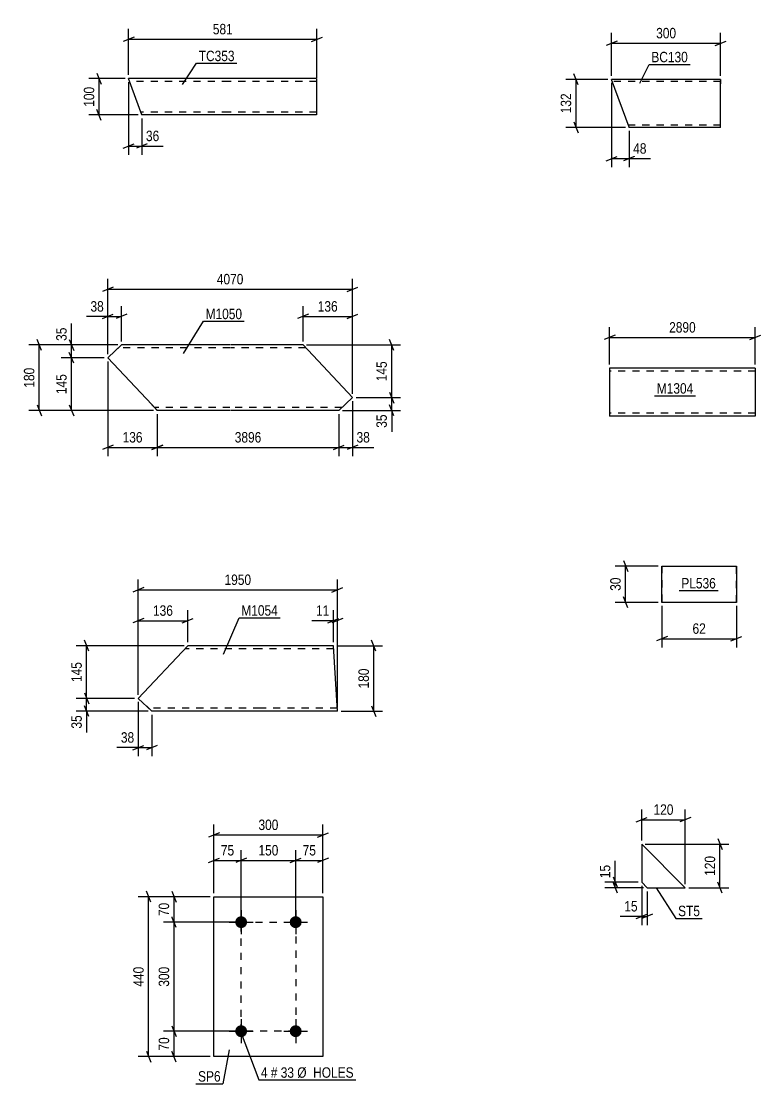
# Model space of a CAD drawing. Header units: millimetres. Extents: x 0 to 1189, y 0 to 841.
# Drawn here: x 810.9 to 1014.5, y 387.5 to 679.8 of the extents above; entities that cross this region are included whole.
import ezdxf

# ---------------------------------------------------------------- set-up
doc = ezdxf.new("R2010")
doc.units = ezdxf.units.MM
doc.linetypes.add('DXK_LINE_DOT2', pattern=[3.9198, 1.9599, -1.9599])
doc.styles.add('Arial Narrow', font='ARIALN.TTF', dxfattribs={"height": 0.2})

# ---------------------------------------------------------------- blocks, each defined once
blk = doc.blocks.new('Part-761548908-8399 - 8393')
at = {"color": 2, "linetype": 'Continuous'}
for p, q in [((868.14, 664.04), (840.51, 664.04)), ((844.14, 654.04), (840.51, 664.04)), ((892.24, 664.04), (868.24, 664.04)), ((892.24, 664.04), (892.24, 662.44)), ((892.24, 662.44), (892.24, 654.04)), ((868.14, 654.04), (844.14, 654.04)), ((892.24, 654.04), (868.24, 654.04))]:
    blk.add_line(p, q, dxfattribs=at)
at = {"color": 7, "linetype": 'DXK_LINE_DOT2'}
for p, q in [((892.24, 663.92), (892.24, 662.44)), ((868.14, 663.24), (840.8, 663.24)), ((892.24, 663.24), (868.24, 663.24)), ((868.14, 654.84), (843.85, 654.84)), ((892.24, 654.84), (868.24, 654.84)), ((843.97, 654.51), (844.14, 654.04))]:
    blk.add_line(p, q, dxfattribs=at)
blk = doc.blocks.new('Part-761548908-7529 - 7522')
at = {"color": 2, "linetype": 'Continuous'}
for p, q in [((1003.42, 663.84), (973.42, 663.84)), ((978.2, 650.73), (973.42, 663.84)), ((1003.42, 663.84), (1003.42, 663.75)), ((1003.42, 663.75), (1003.42, 662.64)), ((1003.42, 650.64), (1003.42, 662.64)), ((978.23, 650.64), (978.2, 650.73)), ((1003.42, 650.64), (978.23, 650.64))]:
    blk.add_line(p, q, dxfattribs=at)
at = {"color": 7, "linetype": 'DXK_LINE_DOT2'}
for p, q in [((1003.42, 663.24), (973.64, 663.24)), ((1003.42, 662.64), (1003.42, 663.49)), ((1003.42, 651.24), (978.01, 651.24)), ((978.1, 650.99), (978.23, 650.64))]:
    blk.add_line(p, q, dxfattribs=at)
blk = doc.blocks.new('Part-761548908-7145 - 7139')
at = {"color": 2, "linetype": 'Continuous'}
for p, q in [((838.54, 590.76), (836.84, 589.16)), ((868.39, 590.76), (838.54, 590.76)), ((888.49, 590.76), (868.49, 590.76)), ((888.49, 590.76), (902.1, 576.29)), ((836.84, 589.16), (834.78, 587.23)), ((846.88, 574.36), (834.78, 587.23)), ((898.34, 572.76), (902.1, 576.29)), ((848.39, 572.76), (846.88, 574.36)), ((868.39, 572.76), (848.39, 572.76)), ((898.34, 572.76), (868.49, 572.76))]:
    blk.add_line(p, q, dxfattribs=at)
at = {"color": 7, "linetype": 'DXK_LINE_DOT2'}
for p, q in [((838.54, 590.76), (837.49, 589.77)), ((868.39, 589.96), (837.69, 589.96)), ((889.24, 589.96), (868.49, 589.96)), ((848.27, 572.88), (846.88, 574.36)), ((868.39, 573.56), (847.64, 573.56)), ((899.19, 573.56), (868.49, 573.56))]:
    blk.add_line(p, q, dxfattribs=at)
blk = doc.blocks.new('Part-761548908-7389 - 7383')
at = {"color": 2, "linetype": 'Continuous'}
for p, q in [((843.15, 493.54), (856.75, 508)), ((876.75, 508), (856.75, 508)), ((896.85, 508), (876.85, 508)), ((897.96, 490), (896.85, 508)), ((846.9, 490), (843.15, 493.54)), ((876.75, 490), (846.9, 490)), ((897.96, 490), (876.85, 490))]:
    blk.add_line(p, q, dxfattribs=at)
at = {"color": 7, "linetype": 'DXK_LINE_DOT2'}
for p, q in [((876.75, 507.2), (856, 507.2)), ((896.9, 507.2), (876.85, 507.2)), ((846.9, 490), (845.2, 491.6)), ((876.75, 490.8), (846.05, 490.8)), ((897.91, 490.8), (876.85, 490.8)), ((897.91, 490.8), (897.91, 490.87))]:
    blk.add_line(p, q, dxfattribs=at)
blk = doc.blocks.new('Part-761548908-7505 - 7499')
at = {"color": 2, "linetype": 'Continuous'}
for p, q in [((992.86, 584.4), (972.86, 584.4)), ((972.86, 584.4), (972.86, 571.2)), ((1012.96, 584.4), (992.96, 584.4)), ((1012.96, 584.4), (1012.96, 582.8)), ((1012.96, 582.8), (1012.96, 571.2)), ((992.86, 571.2), (972.86, 571.2)), ((1012.96, 571.2), (992.96, 571.2))]:
    blk.add_line(p, q, dxfattribs=at)
at = {"color": 7, "linetype": 'DXK_LINE_DOT2'}
for p, q in [((992.86, 583.6), (972.86, 583.6)), ((972.86, 583.54), (972.86, 583.6)), ((972.86, 583.36), (972.86, 583.41)), ((1012.96, 583.6), (992.96, 583.6)), ((1012.96, 584.27), (1012.96, 582.8)), ((1012.96, 583.54), (1012.96, 583.6)), ((1012.96, 583.36), (1012.96, 583.41)), ((992.86, 572), (972.86, 572)), ((1012.96, 572), (992.96, 572))]:
    blk.add_line(p, q, dxfattribs=at)
blk = doc.blocks.new('Part-761548908-7862 - 7856')
at = {"color": 2, "linetype": 'Continuous'}
for p, q in [((863.97, 394.96), (863.97, 438.96)), ((863.97, 438.96), (893.97, 438.96)), ((893.97, 438.96), (893.97, 394.96)), ((893.97, 394.96), (863.97, 394.96))]:
    blk.add_line(p, q, dxfattribs=at)
blk = doc.blocks.new('Bolt-761548908-7895 - 7856')
at = {"linetype": 'Continuous'}
for points in [[(871.47, 433.61, -1), (871.47, 430.31, -1)], [(886.47, 433.61, -1), (886.47, 430.31, -1)], [(871.47, 403.61, -1), (871.47, 400.31, -1)], [(886.47, 403.61, -1), (886.47, 400.31, -1)]]:
    blk.add_hatch(color=1, dxfattribs=at).paths.add_polyline_path(points)
at = {"color": 1, "linetype": 'Continuous'}
for p, q in [((871.47, 435.26), (871.47, 428.66)), ((886.47, 435.26), (886.47, 428.66)), ((868.17, 431.96), (874.77, 431.96)), ((883.17, 431.96), (889.77, 431.96)), ((871.47, 405.26), (871.47, 398.66)), ((886.47, 405.26), (886.47, 398.66)), ((868.17, 401.96), (874.77, 401.96)), ((883.17, 401.96), (889.77, 401.96))]:
    blk.add_line(p, q, dxfattribs=at)
blk = doc.blocks.new('Part-761548908-8321 - 8317')
at = {"color": 2, "linetype": 'Continuous'}
for p, q in [((987.25, 519.95), (987.25, 529.95)), ((987.25, 529.95), (987.25, 529.95)), ((987.25, 529.95), (1007.76, 529.95)), ((1007.76, 529.95), (1007.76, 519.95)), ((987.25, 519.95), (987.25, 519.95)), ((1007.76, 519.95), (987.25, 519.95))]:
    blk.add_line(p, q, dxfattribs=at)
at = {"color": 7, "linetype": 'DXK_LINE_DOT2'}
for p, q in [((987.25, 529.95), (987.25, 519.95)), ((987.25, 529.95), (987.25, 529.95)), ((1007.76, 519.95), (1007.76, 529.95)), ((987.25, 519.95), (987.25, 519.95))]:
    blk.add_line(p, q, dxfattribs=at)
blk = doc.blocks.new('Part-761548908-25386 - 25385')
at = {"color": 2, "linetype": 'Continuous'}
for p, q in [((981.69, 453.44), (981.69, 442.94)), ((981.69, 453.44), (993.69, 441.44)), ((981.69, 442.94), (983.19, 441.44)), ((983.19, 441.44), (993.69, 441.44))]:
    blk.add_line(p, q, dxfattribs=at)
blk = doc.blocks.new('Rectangle-761548908-7980 - 7856')
at = {"color": 1, "linetype": 'DXK_LINE_DOT2'}
blk.add_lwpolyline([(871.47, 431.96), (886.47, 431.96), (886.47, 401.96), (871.47, 401.96), (871.47, 431.96)], close=True, dxfattribs=at)
blk = doc.blocks.new('StraightDimension-761548908-8403 - 8393')
at = {"color": 7, "linetype": 'Continuous'}
for p, q in [((840.51, 663.04), (840.51, 643.1)), ((844.14, 653.04), (844.14, 643.1)), ((839.01, 644.9), (842.01, 646.1)), ((845.64, 646.1), (842.64, 644.9)), ((840.51, 645.5), (844.14, 645.5))]:
    blk.add_line(p, q, dxfattribs=at)
at = {"color": 0}
blk.add_wipeout([(849.53, 646.25), (849.53, 650.45), (844.67, 650.45), (844.67, 646.25)], dxfattribs=at)
at = {"color": 7, "linetype": 'Continuous'}
blk.add_line((844.14, 645.5), (850.05, 645.5), dxfattribs=at)
blk.add_line((844.14, 645.5), (850.05, 645.5), dxfattribs=at)
at = {"color": 3, "style": 'Arial Narrow'}
blk.add_text('36', height=2.863, dxfattribs=at).set_placement((845.27, 646.85))
blk = doc.blocks.new('StraightDimension-761548908-8421 - 8393')
at = {"color": 7, "linetype": 'Continuous'}
for p, q in [((839.51, 664.04), (829.53, 664.04)), ((831.78, 665.54), (832.98, 662.54)), ((832.38, 654.04), (832.38, 664.04)), ((832.98, 652.54), (831.78, 655.54)), ((843.14, 654.04), (829.53, 654.04))]:
    blk.add_line(p, q, dxfattribs=at)
at = {"color": 0}
blk.add_wipeout([(831.63, 662.38), (827.43, 662.38), (827.43, 655.7), (831.63, 655.7)], dxfattribs=at)
at = {"color": 3, "style": 'Arial Narrow'}
blk.add_text('100', height=2.863, rotation=90.0002, dxfattribs=at).set_placement((831.03, 656.3))
blk = doc.blocks.new('StraightDimension-761548908-8446 - 8393')
at = {"color": 7, "linetype": 'Continuous'}
for p, q in [((842.01, 675.48), (839.01, 674.28)), ((840.51, 665.04), (840.51, 677.73)), ((890.82, 674.28), (893.82, 675.48)), ((892.32, 664.24), (892.32, 677.73)), ((840.51, 674.88), (892.32, 674.88))]:
    blk.add_line(p, q, dxfattribs=at)
at = {"color": 0}
blk.add_wipeout([(869.76, 675.63), (869.76, 679.83), (863.07, 679.83), (863.07, 675.63)], dxfattribs=at)
at = {"color": 3, "style": 'Arial Narrow'}
blk.add_text('581', height=2.863, dxfattribs=at).set_placement((863.67, 676.23))
blk = doc.blocks.new('StraightDimension-761548908-7542 - 7522')
at = {"color": 7, "linetype": 'Continuous'}
for p, q in [((973.42, 662.84), (973.42, 639.64)), ((978.23, 649.64), (978.23, 639.64)), ((971.92, 641.44), (974.92, 642.64)), ((973.42, 642.04), (978.23, 642.04)), ((979.73, 642.64), (976.73, 641.44))]:
    blk.add_line(p, q, dxfattribs=at)
at = {"color": 0}
blk.add_wipeout([(983.61, 642.79), (983.61, 646.99), (978.75, 646.99), (978.75, 642.79)], dxfattribs=at)
at = {"color": 7, "linetype": 'Continuous'}
blk.add_line((978.23, 642.04), (984.13, 642.04), dxfattribs=at)
blk.add_line((978.23, 642.04), (984.13, 642.04), dxfattribs=at)
at = {"color": 3, "style": 'Arial Narrow'}
blk.add_text('48', height=2.863, dxfattribs=at).set_placement((979.35, 643.39))
blk = doc.blocks.new('StraightDimension-761548908-7531 - 7522')
at = {"color": 7, "linetype": 'Continuous'}
for p, q in [((973.42, 664.84), (973.42, 676.63)), ((1003.42, 664.84), (1003.42, 676.63)), ((974.92, 674.38), (971.92, 673.18)), ((973.42, 673.78), (1003.42, 673.78)), ((1001.92, 673.18), (1004.92, 674.38))]:
    blk.add_line(p, q, dxfattribs=at)
at = {"color": 0}
blk.add_wipeout([(991.77, 674.53), (991.77, 678.73), (985.08, 678.73), (985.08, 674.53)], dxfattribs=at)
at = {"color": 3, "style": 'Arial Narrow'}
blk.add_text('300', height=2.863, dxfattribs=at).set_placement((985.68, 675.13))
blk = doc.blocks.new('StraightDimension-761548908-7560 - 7522')
at = {"color": 7, "linetype": 'Continuous'}
for p, q in [((972.42, 663.84), (960.78, 663.84)), ((964.23, 662.34), (963.03, 665.34)), ((963.63, 650.64), (963.63, 663.84)), ((963.03, 652.14), (964.23, 649.14)), ((977.23, 650.64), (960.78, 650.64))]:
    blk.add_line(p, q, dxfattribs=at)
at = {"color": 0}
blk.add_wipeout([(962.88, 660.58), (958.68, 660.58), (958.68, 653.9), (962.88, 653.9)], dxfattribs=at)
at = {"color": 3, "style": 'Arial Narrow'}
blk.add_text('132', height=2.863, rotation=90.0002, dxfattribs=at).set_placement((962.28, 654.5))
blk = doc.blocks.new('StraightDimension-761548908-7204 - 7139')
at = {"color": 7, "linetype": 'Continuous'}
for p, q in [((837.54, 590.76), (821.93, 590.76)), ((824.18, 592.26), (825.38, 589.26)), ((824.78, 587.23), (824.78, 590.76)), ((825.38, 585.73), (824.18, 588.73)), ((833.78, 587.23), (821.93, 587.23))]:
    blk.add_line(p, q, dxfattribs=at)
at = {"color": 0}
blk.add_wipeout([(824.03, 596.14), (819.83, 596.14), (819.83, 591.29), (824.03, 591.29)], dxfattribs=at)
at = {"color": 7, "linetype": 'Continuous'}
blk.add_line((824.78, 590.76), (824.78, 596.67), dxfattribs=at)
blk.add_line((824.78, 590.76), (824.78, 596.67), dxfattribs=at)
at = {"color": 3, "style": 'Arial Narrow'}
blk.add_text('35', height=2.863, rotation=90.0002, dxfattribs=at).set_placement((823.43, 591.89))
blk = doc.blocks.new('StraightDimension-761548908-25959 - 7139')
at = {"color": 7, "linetype": 'Continuous'}
for p, q in [((834.78, 586.23), (834.78, 560.18)), ((848.39, 571.76), (848.39, 560.18)), ((836.28, 563.18), (833.28, 561.98)), ((834.78, 562.58), (848.39, 562.58)), ((846.89, 561.98), (849.89, 563.18))]:
    blk.add_line(p, q, dxfattribs=at)
at = {"color": 0}
blk.add_wipeout([(844.93, 563.33), (844.93, 567.53), (838.24, 567.53), (838.24, 563.33)], dxfattribs=at)
at = {"color": 3, "style": 'Arial Narrow'}
blk.add_text('136', height=2.863, dxfattribs=at).set_placement((838.84, 563.93))
blk = doc.blocks.new('StraightDimension-761548908-7360 - 7139')
at = {"color": 7, "linetype": 'Continuous'}
for p, q in [((837.54, 590.76), (813.05, 590.76)), ((816.5, 589.26), (815.3, 592.26)), ((815.9, 572.76), (815.9, 590.76)), ((815.3, 574.26), (816.5, 571.26)), ((847.39, 572.76), (813.05, 572.76))]:
    blk.add_line(p, q, dxfattribs=at)
at = {"color": 0}
blk.add_wipeout([(815.15, 585.1), (810.95, 585.1), (810.95, 578.42), (815.15, 578.42)], dxfattribs=at)
at = {"color": 3, "style": 'Arial Narrow'}
blk.add_text('180', height=2.863, rotation=90.0002, dxfattribs=at).set_placement((814.55, 579.02))
blk = doc.blocks.new('StraightDimension-761548908-26031 - 7139')
at = {"color": 7, "linetype": 'Continuous'}
for p, q in [((889.49, 590.76), (915.3, 590.76)), ((913.5, 589.26), (912.3, 592.26)), ((912.9, 576.29), (912.9, 590.76)), ((903.1, 576.29), (915.3, 576.29)), ((912.3, 577.79), (913.5, 574.79))]:
    blk.add_line(p, q, dxfattribs=at)
at = {"color": 0}
blk.add_wipeout([(912.15, 586.87), (907.95, 586.87), (907.95, 580.18), (912.15, 580.18)], dxfattribs=at)
at = {"color": 3, "style": 'Arial Narrow'}
blk.add_text('145', height=2.863, rotation=90.0002, dxfattribs=at).set_placement((911.55, 580.78))
blk = doc.blocks.new('StraightDimension-761548908-7249 - 7139')
at = {"color": 7, "linetype": 'Continuous'}
for p, q in [((834.78, 588.23), (834.78, 601.45)), ((838.54, 591.76), (838.54, 601.45)), ((833.28, 598), (836.28, 599.2)), ((834.78, 598.6), (838.54, 598.6)), ((840.04, 599.2), (837.04, 598))]:
    blk.add_line(p, q, dxfattribs=at)
at = {"color": 0}
blk.add_wipeout([(834.26, 599.35), (834.26, 603.55), (829.4, 603.55), (829.4, 599.35)], dxfattribs=at)
at = {"color": 7, "linetype": 'Continuous'}
blk.add_line((834.78, 598.6), (828.88, 598.6), dxfattribs=at)
blk.add_line((834.78, 598.6), (828.88, 598.6), dxfattribs=at)
at = {"color": 3, "style": 'Arial Narrow'}
blk.add_text('38', height=2.863, dxfattribs=at).set_placement((830, 599.95))
blk = doc.blocks.new('StraightDimension-761548908-7148 - 7139')
at = {"color": 7, "linetype": 'Continuous'}
for p, q in [((834.78, 588.23), (834.78, 608.94)), ((902.1, 577.29), (902.1, 608.94)), ((836.28, 606.69), (833.28, 605.49)), ((834.78, 606.09), (902.1, 606.09)), ((900.6, 605.49), (903.6, 606.69))]:
    blk.add_line(p, q, dxfattribs=at)
at = {"color": 0}
blk.add_wipeout([(872.7, 606.84), (872.7, 611.04), (864.18, 611.04), (864.18, 606.84)], dxfattribs=at)
at = {"color": 3, "style": 'Arial Narrow'}
blk.add_text('4070', height=2.863, dxfattribs=at).set_placement((864.78, 607.44))
blk = doc.blocks.new('StraightDimension-761548908-7226 - 7139')
at = {"color": 7, "linetype": 'Continuous'}
for p, q in [((825.38, 585.73), (824.18, 588.73)), ((833.78, 587.23), (821.93, 587.23)), ((824.78, 572.76), (824.78, 587.23)), ((824.18, 574.26), (825.38, 571.26)), ((847.39, 572.76), (821.93, 572.76))]:
    blk.add_line(p, q, dxfattribs=at)
at = {"color": 0}
blk.add_wipeout([(824.03, 583.34), (819.83, 583.34), (819.83, 576.65), (824.03, 576.65)], dxfattribs=at)
at = {"color": 3, "style": 'Arial Narrow'}
blk.add_text('145', height=2.863, rotation=90.0002, dxfattribs=at).set_placement((823.43, 577.25))
blk = doc.blocks.new('StraightDimension-761548908-7263 - 7139')
at = {"color": 7, "linetype": 'Continuous'}
for p, q in [((888.49, 591.76), (888.49, 601.45)), ((902.1, 577.29), (902.1, 601.45)), ((889.99, 599.2), (886.99, 598)), ((888.49, 598.6), (902.1, 598.6)), ((900.6, 598), (903.6, 599.2))]:
    blk.add_line(p, q, dxfattribs=at)
at = {"color": 0}
blk.add_wipeout([(898.64, 599.35), (898.64, 603.55), (891.95, 603.55), (891.95, 599.35)], dxfattribs=at)
at = {"color": 3, "style": 'Arial Narrow'}
blk.add_text('136', height=2.863, dxfattribs=at).set_placement((892.55, 599.95))
blk = doc.blocks.new('StraightDimension-761548908-25957 - 7139')
at = {"color": 7, "linetype": 'Continuous'}
for p, q in [((902.1, 575.29), (902.1, 560.18)), ((898.34, 571.76), (898.34, 560.18)), ((896.84, 561.98), (899.84, 563.18)), ((898.34, 562.58), (902.1, 562.58)), ((903.6, 563.18), (900.6, 561.98))]:
    blk.add_line(p, q, dxfattribs=at)
at = {"color": 0}
blk.add_wipeout([(907.48, 563.33), (907.48, 567.53), (902.62, 567.53), (902.62, 563.33)], dxfattribs=at)
at = {"color": 7, "linetype": 'Continuous'}
blk.add_line((902.1, 562.58), (908, 562.58), dxfattribs=at)
blk.add_line((902.1, 562.58), (908, 562.58), dxfattribs=at)
at = {"color": 3, "style": 'Arial Narrow'}
blk.add_text('38', height=2.863, dxfattribs=at).set_placement((903.22, 563.93))
blk = doc.blocks.new('StraightDimension-761548908-25958 - 7139')
at = {"color": 7, "linetype": 'Continuous'}
for p, q in [((848.39, 571.76), (848.39, 560.18)), ((898.34, 571.76), (898.34, 560.18)), ((849.89, 563.18), (846.89, 561.98)), ((848.39, 562.58), (898.34, 562.58)), ((896.84, 561.98), (899.84, 563.18))]:
    blk.add_line(p, q, dxfattribs=at)
at = {"color": 0}
blk.add_wipeout([(877.62, 563.33), (877.62, 567.53), (869.11, 567.53), (869.11, 563.33)], dxfattribs=at)
at = {"color": 3, "style": 'Arial Narrow'}
blk.add_text('3896', height=2.863, dxfattribs=at).set_placement((869.71, 563.93))
blk = doc.blocks.new('StraightDimension-761548908-26032 - 7139')
at = {"color": 7, "linetype": 'Continuous'}
for p, q in [((903.1, 576.29), (915.3, 576.29)), ((912.3, 577.79), (913.5, 574.79)), ((912.9, 572.76), (912.9, 576.29)), ((913.5, 571.26), (912.3, 574.26)), ((899.34, 572.76), (915.3, 572.76))]:
    blk.add_line(p, q, dxfattribs=at)
at = {"color": 0}
blk.add_wipeout([(912.15, 572.24), (907.95, 572.24), (907.95, 567.38), (912.15, 567.38)], dxfattribs=at)
at = {"color": 7, "linetype": 'Continuous'}
blk.add_line((912.9, 572.76), (912.9, 566.85), dxfattribs=at)
blk.add_line((912.9, 572.76), (912.9, 566.85), dxfattribs=at)
at = {"color": 3, "style": 'Arial Narrow'}
blk.add_text('35', height=2.863, rotation=90.0002, dxfattribs=at).set_placement((911.55, 567.98))
blk = doc.blocks.new('StraightDimension-761548908-7485 - 7383')
at = {"color": 7, "linetype": 'Continuous'}
for p, q in [((843.15, 494.54), (843.15, 526.24)), ((897.96, 491), (897.96, 526.24)), ((844.65, 523.99), (841.65, 522.79)), ((843.15, 523.39), (897.96, 523.39)), ((896.46, 522.79), (899.46, 523.99))]:
    blk.add_line(p, q, dxfattribs=at)
at = {"color": 0}
blk.add_wipeout([(874.81, 524.14), (874.81, 528.34), (866.3, 528.34), (866.3, 524.14)], dxfattribs=at)
at = {"color": 3, "style": 'Arial Narrow'}
blk.add_text('1950', height=2.863, dxfattribs=at).set_placement((866.9, 524.74))
blk = doc.blocks.new('StraightDimension-761548908-7406 - 7383')
at = {"color": 7, "linetype": 'Continuous'}
for p, q in [((843.15, 494.54), (843.15, 517.76)), ((856.75, 509), (856.75, 517.76)), ((844.65, 515.51), (841.65, 514.31)), ((843.15, 514.91), (856.75, 514.91)), ((855.25, 514.31), (858.25, 515.51))]:
    blk.add_line(p, q, dxfattribs=at)
at = {"color": 0}
blk.add_wipeout([(853.29, 515.66), (853.29, 519.86), (846.61, 519.86), (846.61, 515.66)], dxfattribs=at)
at = {"color": 3, "style": 'Arial Narrow'}
blk.add_text('136', height=2.863, dxfattribs=at).set_placement((847.21, 516.26))
blk = doc.blocks.new('StraightDimension-761548908-7392 - 7383')
at = {"color": 7, "linetype": 'Continuous'}
for p, q in [((896.85, 509), (896.85, 517.76)), ((897.96, 491), (897.96, 517.76)), ((895.35, 514.31), (898.35, 515.51)), ((899.46, 515.51), (896.46, 514.31)), ((896.85, 514.91), (897.96, 514.91))]:
    blk.add_line(p, q, dxfattribs=at)
at = {"color": 0}
blk.add_wipeout([(896.33, 515.66), (896.33, 519.86), (891.47, 519.86), (891.47, 515.66)], dxfattribs=at)
at = {"color": 7, "linetype": 'Continuous'}
blk.add_line((896.85, 514.91), (890.95, 514.91), dxfattribs=at)
blk.add_line((896.85, 514.91), (890.95, 514.91), dxfattribs=at)
at = {"color": 3, "style": 'Arial Narrow'}
blk.add_text('11', height=2.863, dxfattribs=at).set_placement((892.07, 516.26))
blk = doc.blocks.new('StraightDimension-761548908-7471 - 7383')
at = {"color": 7, "linetype": 'Continuous'}
for p, q in [((908.56, 506.5), (907.36, 509.5)), ((897.85, 508), (910.36, 508)), ((907.96, 490), (907.96, 508)), ((907.36, 491.5), (908.56, 488.5)), ((898.96, 490), (910.36, 490))]:
    blk.add_line(p, q, dxfattribs=at)
at = {"color": 0}
blk.add_wipeout([(907.21, 502.35), (903.01, 502.35), (903.01, 495.66), (907.21, 495.66)], dxfattribs=at)
at = {"color": 3, "style": 'Arial Narrow'}
blk.add_text('180', height=2.863, rotation=90.0002, dxfattribs=at).set_placement((906.61, 496.26))
blk = doc.blocks.new('StraightDimension-761548908-7424 - 7383')
at = {"color": 7, "linetype": 'Continuous'}
for p, q in [((843.15, 492.54), (843.15, 477.6)), ((846.9, 489), (846.9, 477.6)), ((841.65, 479.4), (844.65, 480.6)), ((843.15, 480), (846.9, 480)), ((848.4, 480.6), (845.4, 479.4))]:
    blk.add_line(p, q, dxfattribs=at)
at = {"color": 0}
blk.add_wipeout([(842.62, 480.75), (842.62, 484.95), (837.77, 484.95), (837.77, 480.75)], dxfattribs=at)
at = {"color": 7, "linetype": 'Continuous'}
blk.add_line((843.15, 480), (837.24, 480), dxfattribs=at)
blk.add_line((843.15, 480), (837.24, 480), dxfattribs=at)
at = {"color": 3, "style": 'Arial Narrow'}
blk.add_text('38', height=2.863, dxfattribs=at).set_placement((838.37, 481.35))
blk = doc.blocks.new('StraightDimension-761548908-26165 - 7383')
at = {"color": 7, "linetype": 'Continuous'}
for p, q in [((829.55, 506.5), (828.35, 509.5)), ((855.75, 508), (826.1, 508)), ((828.95, 493.54), (828.95, 508)), ((828.35, 495.04), (829.55, 492.04)), ((842.15, 493.54), (826.1, 493.54))]:
    blk.add_line(p, q, dxfattribs=at)
at = {"color": 0}
blk.add_wipeout([(828.2, 504.11), (824, 504.11), (824, 497.43), (828.2, 497.43)], dxfattribs=at)
at = {"color": 3, "style": 'Arial Narrow'}
blk.add_text('145', height=2.863, rotation=90.0002, dxfattribs=at).set_placement((827.6, 498.03))
blk = doc.blocks.new('StraightDimension-761548908-26166 - 7383')
at = {"color": 7, "linetype": 'Continuous'}
for p, q in [((828.35, 495.04), (829.55, 492.04)), ((842.15, 493.54), (826.1, 493.54)), ((829.55, 488.5), (828.35, 491.5)), ((828.95, 490), (828.95, 493.54)), ((845.9, 490), (826.1, 490))]:
    blk.add_line(p, q, dxfattribs=at)
at = {"color": 0}
blk.add_wipeout([(828.2, 489.48), (824, 489.48), (824, 484.62), (828.2, 484.62)], dxfattribs=at)
at = {"color": 7, "linetype": 'Continuous'}
blk.add_line((828.95, 490), (828.95, 484.1), dxfattribs=at)
blk.add_line((828.95, 490), (828.95, 484.1), dxfattribs=at)
at = {"color": 3, "style": 'Arial Narrow'}
blk.add_text('35', height=2.863, rotation=90.0002, dxfattribs=at).set_placement((827.6, 485.22))
blk = doc.blocks.new('StraightDimension-761548908-25912 - 7499')
at = {"color": 7, "linetype": 'Continuous'}
for p, q in [((974.36, 593.43), (971.36, 592.23)), ((972.86, 585.4), (972.86, 595.68)), ((1011.46, 592.23), (1014.46, 593.43)), ((1012.96, 585.4), (1012.96, 595.68)), ((972.86, 592.83), (1012.96, 592.83))]:
    blk.add_line(p, q, dxfattribs=at)
at = {"color": 0}
blk.add_wipeout([(997.16, 593.58), (997.16, 597.78), (988.65, 597.78), (988.65, 593.58)], dxfattribs=at)
at = {"color": 3, "style": 'Arial Narrow'}
blk.add_text('2890', height=2.863, dxfattribs=at).set_placement((989.25, 594.18))
blk = doc.blocks.new('StraightDimension-761548908-7918 - 7856')
at = {"color": 7, "linetype": 'Continuous'}
for p, q in [((871.47, 432.96), (871.47, 451.81)), ((886.47, 432.96), (886.47, 451.81)), ((872.97, 449.56), (869.97, 448.36)), ((871.47, 448.96), (886.47, 448.96)), ((884.97, 448.36), (887.97, 449.56))]:
    blk.add_line(p, q, dxfattribs=at)
at = {"color": 0}
blk.add_wipeout([(882.31, 449.71), (882.31, 453.91), (875.63, 453.91), (875.63, 449.71)], dxfattribs=at)
at = {"color": 3, "style": 'Arial Narrow'}
blk.add_text('150', height=2.863, dxfattribs=at).set_placement((876.23, 450.31))
blk = doc.blocks.new('StraightDimension-761548908-7897 - 7856')
at = {"color": 7, "linetype": 'Continuous'}
for p, q in [((865.47, 456.56), (862.47, 455.36)), ((863.97, 439.96), (863.97, 458.81)), ((892.47, 455.36), (895.47, 456.56)), ((893.97, 439.96), (893.97, 458.81)), ((863.97, 455.96), (893.97, 455.96))]:
    blk.add_line(p, q, dxfattribs=at)
at = {"color": 0}
blk.add_wipeout([(882.31, 456.71), (882.31, 460.91), (875.63, 460.91), (875.63, 456.71)], dxfattribs=at)
at = {"color": 3, "style": 'Arial Narrow'}
blk.add_text('300', height=2.863, dxfattribs=at).set_placement((876.23, 457.31))
blk = doc.blocks.new('StraightDimension-761548908-7908 - 7856')
at = {"color": 7, "linetype": 'Continuous'}
for p, q in [((863.97, 439.96), (863.97, 451.81)), ((871.47, 432.96), (871.47, 451.81)), ((862.47, 448.36), (865.47, 449.56)), ((863.97, 448.96), (871.47, 448.96)), ((872.97, 449.56), (869.97, 448.36))]:
    blk.add_line(p, q, dxfattribs=at)
at = {"color": 0}
blk.add_wipeout([(870.15, 449.71), (870.15, 453.91), (865.29, 453.91), (865.29, 449.71)], dxfattribs=at)
at = {"color": 3, "style": 'Arial Narrow'}
blk.add_text('75', height=2.863, dxfattribs=at).set_placement((865.89, 450.31))
blk = doc.blocks.new('StraightDimension-761548908-7928 - 7856')
at = {"color": 7, "linetype": 'Continuous'}
for p, q in [((886.47, 432.96), (886.47, 451.81)), ((893.97, 439.96), (893.97, 451.81)), ((884.97, 448.36), (887.97, 449.56)), ((886.47, 448.96), (893.97, 448.96)), ((895.47, 449.56), (892.47, 448.36))]:
    blk.add_line(p, q, dxfattribs=at)
at = {"color": 0}
blk.add_wipeout([(892.65, 449.71), (892.65, 453.91), (887.79, 453.91), (887.79, 449.71)], dxfattribs=at)
at = {"color": 3, "style": 'Arial Narrow'}
blk.add_text('75', height=2.863, dxfattribs=at).set_placement((888.39, 450.31))
blk = doc.blocks.new('StraightDimension-761548908-7939 - 7856')
at = {"color": 7, "linetype": 'Continuous'}
for p, q in [((862.97, 438.96), (843.14, 438.96)), ((846.59, 437.46), (845.39, 440.46)), ((845.99, 394.96), (845.99, 438.96)), ((862.97, 394.96), (843.14, 394.96)), ((845.39, 396.46), (846.59, 393.46))]:
    blk.add_line(p, q, dxfattribs=at)
at = {"color": 0}
blk.add_wipeout([(845.24, 420.3), (841.04, 420.3), (841.04, 413.61), (845.24, 413.61)], dxfattribs=at)
at = {"color": 3, "style": 'Arial Narrow'}
blk.add_text('440', height=2.863, rotation=90.0002, dxfattribs=at).set_placement((844.64, 414.21))
blk = doc.blocks.new('StraightDimension-761548908-7950 - 7856')
at = {"color": 7, "linetype": 'Continuous'}
for p, q in [((852.39, 403.46), (853.59, 400.46)), ((870.47, 401.96), (850.14, 401.96)), ((852.99, 394.96), (852.99, 401.96)), ((862.97, 394.96), (850.14, 394.96)), ((853.59, 393.46), (852.39, 396.46))]:
    blk.add_line(p, q, dxfattribs=at)
at = {"color": 0}
blk.add_wipeout([(852.24, 400.88), (848.04, 400.88), (848.04, 396.03), (852.24, 396.03)], dxfattribs=at)
at = {"color": 3, "style": 'Arial Narrow'}
blk.add_text('70', height=2.863, rotation=90.0002, dxfattribs=at).set_placement((851.64, 396.63))
blk = doc.blocks.new('StraightDimension-761548908-7960 - 7856')
at = {"color": 7, "linetype": 'Continuous'}
for p, q in [((853.59, 430.46), (852.39, 433.46)), ((870.47, 431.96), (850.14, 431.96)), ((852.99, 401.96), (852.99, 431.96)), ((852.39, 403.46), (853.59, 400.46)), ((870.47, 401.96), (850.14, 401.96))]:
    blk.add_line(p, q, dxfattribs=at)
at = {"color": 0}
blk.add_wipeout([(852.24, 420.3), (848.04, 420.3), (848.04, 413.61), (852.24, 413.61)], dxfattribs=at)
at = {"color": 3, "style": 'Arial Narrow'}
blk.add_text('300', height=2.863, rotation=90.0002, dxfattribs=at).set_placement((851.64, 414.21))
blk = doc.blocks.new('StraightDimension-761548908-7970 - 7856')
at = {"color": 7, "linetype": 'Continuous'}
for p, q in [((862.97, 438.96), (850.14, 438.96)), ((852.39, 440.46), (853.59, 437.46)), ((852.99, 431.96), (852.99, 438.96)), ((853.59, 430.46), (852.39, 433.46)), ((870.47, 431.96), (850.14, 431.96))]:
    blk.add_line(p, q, dxfattribs=at)
at = {"color": 0}
blk.add_wipeout([(852.24, 437.88), (848.04, 437.88), (848.04, 433.03), (852.24, 433.03)], dxfattribs=at)
at = {"color": 3, "style": 'Arial Narrow'}
blk.add_text('70', height=2.863, rotation=90.0002, dxfattribs=at).set_placement((851.64, 433.63))
blk = doc.blocks.new('StraightDimension-761548908-8323 - 8317')
at = {"color": 7, "linetype": 'Continuous'}
for p, q in [((987.25, 518.95), (987.25, 507.55)), ((1007.76, 518.95), (1007.76, 507.55)), ((988.75, 510.55), (985.75, 509.35)), ((987.25, 509.95), (1007.76, 509.95)), ((1006.26, 509.35), (1009.26, 510.55))]:
    blk.add_line(p, q, dxfattribs=at)
at = {"color": 0}
blk.add_wipeout([(999.93, 510.7), (999.93, 514.9), (995.08, 514.9), (995.08, 510.7)], dxfattribs=at)
at = {"color": 3, "style": 'Arial Narrow'}
blk.add_text('62', height=2.863, dxfattribs=at).set_placement((995.68, 511.3))
blk = doc.blocks.new('StraightDimension-761548908-8334 - 8317')
at = {"color": 7, "linetype": 'Continuous'}
for p, q in [((986.25, 529.95), (974.4, 529.95)), ((976.65, 531.45), (977.85, 528.45)), ((977.25, 519.95), (977.25, 529.95)), ((977.85, 518.45), (976.65, 521.45)), ((986.25, 519.95), (974.4, 519.95))]:
    blk.add_line(p, q, dxfattribs=at)
at = {"color": 0}
blk.add_wipeout([(976.5, 527.38), (972.3, 527.38), (972.3, 522.52), (976.5, 522.52)], dxfattribs=at)
at = {"color": 3, "style": 'Arial Narrow'}
blk.add_text('30', height=2.863, rotation=90.0002, dxfattribs=at).set_placement((975.9, 523.12))
blk = doc.blocks.new('StraightDimension-761548908-25465 - 25385')
at = {"color": 7, "linetype": 'Continuous'}
for p, q in [((982.69, 453.44), (1005.64, 453.44)), ((1002.64, 454.94), (1003.84, 451.94)), ((1003.24, 441.44), (1003.24, 453.44)), ((994.69, 441.44), (1005.64, 441.44)), ((1003.84, 439.94), (1002.64, 442.94))]:
    blk.add_line(p, q, dxfattribs=at)
at = {"color": 0}
blk.add_wipeout([(1002.49, 450.78), (998.29, 450.78), (998.29, 444.1), (1002.49, 444.1)], dxfattribs=at)
at = {"color": 3, "style": 'Arial Narrow'}
blk.add_text('120', height=2.863, rotation=90.0002, dxfattribs=at).set_placement((1001.89, 444.7))
blk = doc.blocks.new('StraightDimension-761548908-25457 - 25385')
at = {"color": 7, "linetype": 'Continuous'}
for p, q in [((981.69, 454.44), (981.69, 463)), ((993.69, 442.44), (993.69, 463)), ((980.19, 459.55), (983.19, 460.75)), ((981.69, 460.15), (993.69, 460.15)), ((995.19, 460.75), (992.19, 459.55))]:
    blk.add_line(p, q, dxfattribs=at)
at = {"color": 0}
blk.add_wipeout([(991.04, 460.9), (991.04, 465.1), (984.35, 465.1), (984.35, 460.9)], dxfattribs=at)
at = {"color": 3, "style": 'Arial Narrow'}
blk.add_text('120', height=2.863, dxfattribs=at).set_placement((984.95, 461.5))
blk = doc.blocks.new('StraightDimension-761548908-25461 - 25385')
at = {"color": 7, "linetype": 'Continuous'}
for p, q in [((973.8, 444.44), (975, 441.44)), ((980.69, 442.94), (971.55, 442.94)), ((982.19, 441.44), (971.55, 441.44)), ((975, 439.94), (973.8, 442.94)), ((974.4, 441.44), (974.4, 442.94))]:
    blk.add_line(p, q, dxfattribs=at)
at = {"color": 0}
blk.add_wipeout([(973.65, 448.32), (969.45, 448.32), (969.45, 443.46), (973.65, 443.46)], dxfattribs=at)
at = {"color": 7, "linetype": 'Continuous'}
blk.add_line((974.4, 442.94), (974.4, 448.84), dxfattribs=at)
blk.add_line((974.4, 442.94), (974.4, 448.84), dxfattribs=at)
at = {"color": 3, "style": 'Arial Narrow'}
blk.add_text('15', height=2.863, rotation=90.0002, dxfattribs=at).set_placement((973.05, 444.06))
blk = doc.blocks.new('StraightDimension-761548908-25453 - 25385')
at = {"color": 7, "linetype": 'Continuous'}
for p, q in [((981.69, 441.94), (981.69, 431.16)), ((983.19, 440.44), (983.19, 431.16)), ((980.19, 432.96), (983.19, 434.16)), ((984.69, 434.16), (981.69, 432.96)), ((981.69, 433.56), (983.19, 433.56))]:
    blk.add_line(p, q, dxfattribs=at)
at = {"color": 0}
blk.add_wipeout([(981.17, 434.31), (981.17, 438.51), (976.31, 438.51), (976.31, 434.31)], dxfattribs=at)
at = {"color": 7, "linetype": 'Continuous'}
blk.add_line((981.69, 433.56), (975.79, 433.56), dxfattribs=at)
blk.add_line((981.69, 433.56), (975.79, 433.56), dxfattribs=at)
at = {"color": 3, "style": 'Arial Narrow'}
blk.add_text('15', height=2.863, dxfattribs=at).set_placement((976.91, 434.91))
blk = doc.blocks.new('Mark-761548908-8395 - 8393')
at = {"color": 0}
blk.add_wipeout([(869.66, 668.86), (869.66, 671.86), (859.8, 671.86), (859.8, 668.86)], dxfattribs=at)
blk.add_wipeout([(869.66, 668.86), (869.66, 671.86), (859.8, 671.86), (859.8, 668.86)], dxfattribs=at)
at = {"color": 30, "linetype": 'Continuous'}
for p, q in [((855.3, 662.39), (859.2, 668.26)), ((859.2, 668.26), (870.26, 668.26))]:
    blk.add_line(p, q, dxfattribs=at)
at = {"color": 3, "style": 'Arial Narrow'}
blk.add_text('TC353', height=2.863, dxfattribs=at).set_placement((859.8, 668.86))
blk = doc.blocks.new('Mark-761548908-7525 - 7522')
at = {"color": 0}
blk.add_wipeout([(994.4, 668.55), (994.4, 671.55), (984.35, 671.55), (984.35, 668.55)], dxfattribs=at)
blk.add_wipeout([(994.4, 668.55), (994.4, 671.55), (984.35, 671.55), (984.35, 668.55)], dxfattribs=at)
at = {"color": 30, "linetype": 'Continuous'}
for p, q in [((981.2, 662.8), (983.75, 667.95)), ((983.75, 667.95), (995, 667.95))]:
    blk.add_line(p, q, dxfattribs=at)
at = {"color": 3, "style": 'Arial Narrow'}
blk.add_text('BC130', height=2.863, dxfattribs=at).set_placement((984.35, 668.55))
blk = doc.blocks.new('Mark-761548908-7141 - 7139')
at = {"color": 0}
blk.add_wipeout([(871.73, 597.87), (871.73, 600.87), (861.68, 600.87), (861.68, 597.87)], dxfattribs=at)
blk.add_wipeout([(871.73, 597.87), (871.73, 600.87), (861.68, 600.87), (861.68, 597.87)], dxfattribs=at)
at = {"color": 30, "linetype": 'Continuous'}
for p, q in [((855.62, 588.39), (861.08, 597.27)), ((861.08, 597.27), (872.33, 597.27))]:
    blk.add_line(p, q, dxfattribs=at)
at = {"color": 3, "style": 'Arial Narrow'}
blk.add_text('M1050', height=2.863, dxfattribs=at).set_placement((861.68, 597.87))
blk = doc.blocks.new('Mark-761548908-7385 - 7383')
at = {"color": 0}
blk.add_wipeout([(881.57, 516.29), (881.57, 519.29), (871.51, 519.29), (871.51, 516.29)], dxfattribs=at)
blk.add_wipeout([(881.57, 516.29), (881.57, 519.29), (871.51, 519.29), (871.51, 516.29)], dxfattribs=at)
at = {"color": 30, "linetype": 'Continuous'}
for p, q in [((866.64, 505.68), (870.91, 515.69)), ((870.91, 515.69), (882.17, 515.69))]:
    blk.add_line(p, q, dxfattribs=at)
at = {"color": 3, "style": 'Arial Narrow'}
blk.add_text('M1054', height=2.863, dxfattribs=at).set_placement((871.51, 516.29))
blk = doc.blocks.new('Mark-761548908-7501 - 7499')
at = {"color": 0}
blk.add_wipeout([(995.9, 577.38), (995.9, 580.38), (985.85, 580.38), (985.85, 577.38)], dxfattribs=at)
blk.add_wipeout([(995.9, 577.38), (995.9, 580.38), (985.85, 580.38), (985.85, 577.38)], dxfattribs=at)
at = {"color": 30, "linetype": 'Continuous'}
blk.add_line((985.25, 576.78), (996.5, 576.78), dxfattribs=at)
at = {"color": 3, "style": 'Arial Narrow'}
blk.add_text('M1304', height=2.863, dxfattribs=at).set_placement((985.85, 577.38))
blk = doc.blocks.new('Mark-761548908-7858 - 7856')
at = {"color": 0}
blk.add_wipeout([(865.82, 388.1), (865.82, 391.1), (859.61, 391.1), (859.61, 388.1)], dxfattribs=at)
blk.add_wipeout([(865.82, 388.1), (865.82, 391.1), (859.61, 391.1), (859.61, 388.1)], dxfattribs=at)
at = {"color": 30, "linetype": 'Continuous'}
for p in [(868.14, 396.8), (859.01, 387.5)]:
    blk.add_line(p, (866.42, 387.5), dxfattribs=at)
at = {"color": 3, "style": 'Arial Narrow'}
blk.add_text('SP6', height=2.863, dxfattribs=at).set_placement((859.61, 388.1))
blk = doc.blocks.new('Mark-761548908-7891 - 7856')
at = {"color": 0}
blk.add_wipeout([(878.73, 389.16), (878.73, 392.16), (876.9, 392.16), (876.9, 389.16)], dxfattribs=at)
blk.add_wipeout([(878.73, 389.16), (878.73, 392.16), (876.9, 392.16), (876.9, 389.16)], dxfattribs=at)
at = {"color": 7, "linetype": 'Continuous'}
blk.add_line((871.17, 402.13), (876.3, 388.56), dxfattribs=at)
at = {"color": 0}
blk.add_wipeout([(881.46, 389.16), (881.46, 392.16), (879.63, 392.16), (879.63, 389.16)], dxfattribs=at)
blk.add_wipeout([(881.46, 389.16), (881.46, 392.16), (879.63, 392.16), (879.63, 389.16)], dxfattribs=at)
at = {"color": 3, "style": 'Arial Narrow'}
blk.add_text('4', height=2.86, dxfattribs=at).set_placement((876.9, 389.16))
at = {"color": 0}
blk.add_wipeout([(886.01, 389.16), (886.01, 392.16), (882.36, 392.16), (882.36, 389.16)], dxfattribs=at)
blk.add_wipeout([(886.01, 389.16), (886.01, 392.16), (882.36, 392.16), (882.36, 389.16)], dxfattribs=at)
at = {"color": 3, "style": 'Arial Narrow'}
blk.add_text('#', height=2.86, dxfattribs=at).set_placement((879.63, 389.16))
at = {"color": 0}
blk.add_wipeout([(902.44, 389.16), (902.44, 392.16), (886.91, 392.16), (886.91, 389.16)], dxfattribs=at)
blk.add_wipeout([(902.44, 389.16), (902.44, 392.16), (886.91, 392.16), (886.91, 389.16)], dxfattribs=at)
at = {"color": 7, "linetype": 'Continuous'}
blk.add_line((876.3, 388.56), (903.04, 388.56), dxfattribs=at)
at = {"color": 3, "style": 'Arial Narrow'}
for s, p in [('33', (882.36, 389.16)), ('Ø  HOLES', (886.91, 389.16))]:
    blk.add_text(s, height=2.863, dxfattribs=at).set_placement(p)
blk = doc.blocks.new('Mark-761548908-8319 - 8317')
at = {"color": 0}
blk.add_wipeout([(1002.11, 523.78), (1002.11, 526.78), (992.6, 526.78), (992.6, 523.78)], dxfattribs=at)
blk.add_wipeout([(1002.11, 523.78), (1002.11, 526.78), (992.6, 526.78), (992.6, 523.78)], dxfattribs=at)
at = {"color": 30, "linetype": 'Continuous'}
blk.add_line((992, 523.18), (1002.71, 523.18), dxfattribs=at)
at = {"color": 3, "style": 'Arial Narrow'}
blk.add_text('PL536', height=2.863, dxfattribs=at).set_placement((992.6, 523.78))
blk = doc.blocks.new('Mark-761548908-25553 - 25385')
at = {"color": 0}
blk.add_wipeout([(997.73, 433.61), (997.73, 436.61), (991.71, 436.61), (991.71, 433.61)], dxfattribs=at)
blk.add_wipeout([(997.73, 433.61), (997.73, 436.61), (991.71, 436.61), (991.71, 433.61)], dxfattribs=at)
at = {"color": 30, "linetype": 'Continuous'}
for p, q in [((985.63, 441.44), (991.11, 433.01)), ((991.11, 433.01), (998.33, 433.01))]:
    blk.add_line(p, q, dxfattribs=at)
at = {"color": 3, "style": 'Arial Narrow'}
blk.add_text('ST5', height=2.863, dxfattribs=at).set_placement((991.71, 433.61))

msp = doc.modelspace()

# ---------------------------------------------------------------- block references
for name in ['Part-761548908-8399 - 8393', 'Part-761548908-7529 - 7522', 'Part-761548908-7145 - 7139', 'Part-761548908-7505 - 7499', 'Part-761548908-8321 - 8317', 'Part-761548908-7389 - 7383', 'Part-761548908-25386 - 25385', 'Part-761548908-7862 - 7856', 'Bolt-761548908-7895 - 7856', 'Rectangle-761548908-7980 - 7856']:
    msp.add_blockref(name, (0, 0))

# ---------------------------------------------------------------- next in the draw order: block references
for name in ['StraightDimension-761548908-7531 - 7522', 'StraightDimension-761548908-8403 - 8393', 'StraightDimension-761548908-7542 - 7522', 'StraightDimension-761548908-7204 - 7139', 'StraightDimension-761548908-25912 - 7499', 'StraightDimension-761548908-26031 - 7139', 'Mark-761548908-7501 - 7499', 'StraightDimension-761548908-7485 - 7383', 'Mark-761548908-8319 - 8317', 'StraightDimension-761548908-8323 - 8317', 'StraightDimension-761548908-7918 - 7856', 'StraightDimension-761548908-25465 - 25385']:
    msp.add_blockref(name, (0, 0))

# ---------------------------------------------------------------- next in the draw order: block references
for name in ['Mark-761548908-7525 - 7522', 'StraightDimension-761548908-8421 - 8393', 'StraightDimension-761548908-7560 - 7522', 'StraightDimension-761548908-25959 - 7139', 'StraightDimension-761548908-25957 - 7139', 'StraightDimension-761548908-8334 - 8317', 'StraightDimension-761548908-7406 - 7383', 'Mark-761548908-7385 - 7383', 'StraightDimension-761548908-7392 - 7383', 'StraightDimension-761548908-7424 - 7383', 'StraightDimension-761548908-25457 - 25385', 'StraightDimension-761548908-7897 - 7856']:
    msp.add_blockref(name, (0, 0))

# ---------------------------------------------------------------- next in the draw order: block references
for name in ['StraightDimension-761548908-8446 - 8393', 'StraightDimension-761548908-7360 - 7139', 'StraightDimension-761548908-26165 - 7383', 'StraightDimension-761548908-7471 - 7383', 'StraightDimension-761548908-7908 - 7856', 'StraightDimension-761548908-7928 - 7856', 'StraightDimension-761548908-25461 - 25385']:
    msp.add_blockref(name, (0, 0))

# ---------------------------------------------------------------- next in the draw order: block references
for name in ['Mark-761548908-8395 - 8393', 'StraightDimension-761548908-7249 - 7139', 'StraightDimension-761548908-26166 - 7383', 'StraightDimension-761548908-25453 - 25385', 'StraightDimension-761548908-7939 - 7856']:
    msp.add_blockref(name, (0, 0))

# ---------------------------------------------------------------- next in the draw order: block references
for name in ['StraightDimension-761548908-7148 - 7139', 'Mark-761548908-25553 - 25385', 'StraightDimension-761548908-7950 - 7856']:
    msp.add_blockref(name, (0, 0))

# ---------------------------------------------------------------- next in the draw order: block references
for name in ['StraightDimension-761548908-7263 - 7139', 'Mark-761548908-7141 - 7139', 'StraightDimension-761548908-7226 - 7139', 'StraightDimension-761548908-7960 - 7856', 'Mark-761548908-7858 - 7856']:
    msp.add_blockref(name, (0, 0))

# ---------------------------------------------------------------- next in the draw order: block references
for name in ['StraightDimension-761548908-25958 - 7139', 'StraightDimension-761548908-7970 - 7856', 'Mark-761548908-7891 - 7856']:
    msp.add_blockref(name, (0, 0))

# ---------------------------------------------------------------- next in the draw order: block references
msp.add_blockref('StraightDimension-761548908-26032 - 7139', (0, 0))

doc.saveas('drawing.dxf')
